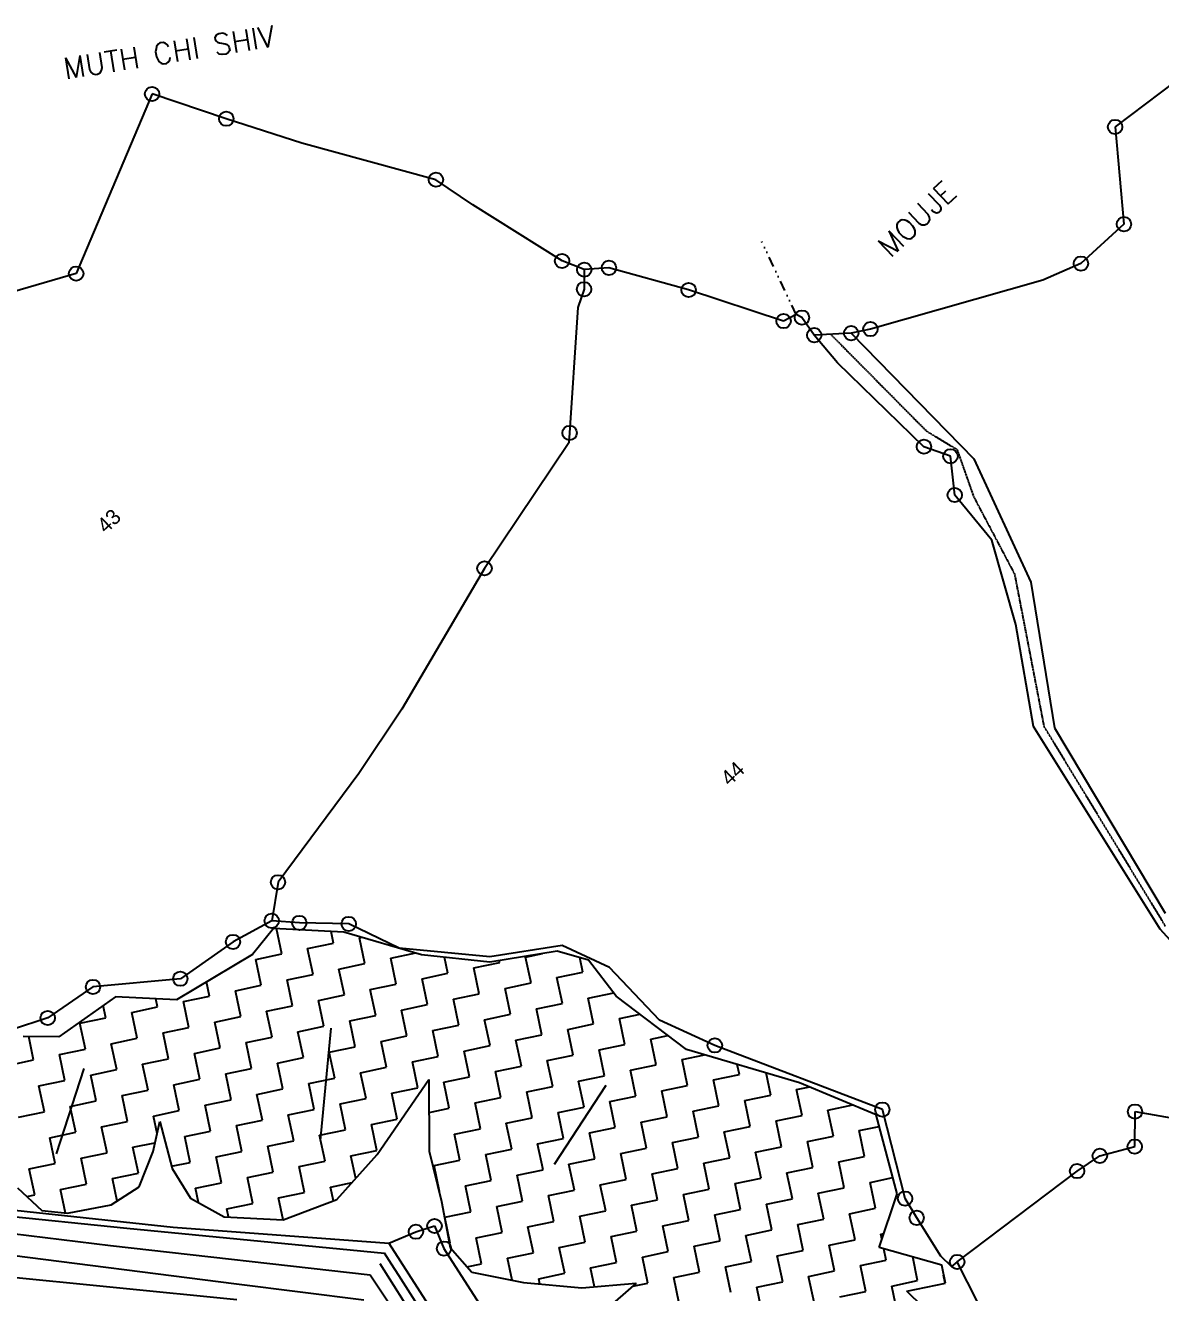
# Model space of a CAD drawing. Header units: metres. Extents: x 353942 to 357335, y 1746780 to 1749904.
# Drawn here: x 354554 to 355097, y 1748507 to 1749112 of the extents above; entities that cross this region are included whole.
import ezdxf

# ---------------------------------------------------------------- set-up
doc = ezdxf.new("R2010")
doc.units = ezdxf.units.M
doc.header["$MEASUREMENT"] = 0
doc.linetypes.add('DASHED', pattern=[0.75, 0.5, -0.25])
doc.linetypes.add('DIVIDE', pattern=[1.25, 0.5, -0.25, 0, -0.25, 0, -0.25])
for name, color, linetype in [('LINE_WATER', 4, 'Continuous'), ('OTHERS', 1, 'Continuous'), ('POLY_HATCH', 12, 'Continuous'), ('POLY_PARCEL', 6, 'Continuous'), ('POLY_ROAD', 30, 'Continuous'), ('POLY_WATER', 4, 'Continuous'), ('SYM_ARROW', 1, 'Continuous'), ('TEXT_MAPOUT', 7, 'Continuous'), ('TEXT_PARCEL', 7, 'Continuous'), ('V_BOUND_LINE', 7, 'Continuous'), ('V_DIVIDE_LINE', 7, 'DIVIDE')]:
    doc.layers.add(name, color=color, linetype=linetype)
doc.styles.get("Standard").update_dxf_attribs({"font": 'simplex.shx'})
doc.styles.add('TEXT_MAP', font='')
doc.styles.get('TEXT_MAP').set_extended_font_data('Kruti Dev 050')

msp = doc.modelspace()

# ---------------------------------------------------------------- linework, layer by layer
for centre in [(354615, 1749079.13), (354650.43, 1749067.33), (355075.17, 1749063.4), (354750.6, 1749038.2), (355079.38, 1749016.96), (354810.91, 1748999.37), (354821.48, 1748995.23), (354833.29, 1748996.08), (355058.84, 1748998.14), (354578.69, 1748993.34), (354821.4, 1748985.88), (354871.37, 1748985.51), (354916.73, 1748970.65), (354925.52, 1748972.32), (354949.05, 1748964.89), (354958.26, 1748966.82), (354931.39, 1748963.94), (354814.49, 1748917.23), (354983.8, 1748910.66), (354996.5, 1748906.1), (354998.56, 1748887.57), (354773.81, 1748852.54), (354675.16, 1748702.62), (354672.15, 1748684.16), (354685.35, 1748683.19), (354708.95, 1748682.71), (354653.65, 1748674.11), (354628.49, 1748656.51), (354586.73, 1748652.58), (354565.11, 1748637.77), (354883.89, 1748624.64), (354963.94, 1748593.99), (355084.68, 1748593.05), (355067.86, 1748571.93), (355084.56, 1748576.32), (355057, 1748564.63), (354974.8, 1748551.51), (354980.34, 1748542.29), (354741.03, 1748535.64), (354749.94, 1748538.41), (354754.46, 1748527.62), (354999.69, 1748521.22)]:
    msp.add_circle(centre, 3.44)
at = {"layer": 'LINE_WATER'}
for p, q in [((354467.74, 1748551.01), (354602.88, 1748537.4)), ((354595.05, 1748529), (354461.61, 1748545.22)), ((354655.3, 1748510.61), (354457.36, 1748535.89)), ((354602.88, 1748537.4), (354726.09, 1748525.41)), ((354719.25, 1748514.97), (354595.05, 1748529)), ((354452.83, 1748523.36), (354655.51, 1748503.26)), ((354723.75, 1748520.42), (354785.4, 1748423.49)), ((354784.6, 1748416.56), (354719.25, 1748514.97)), ((354716.1, 1748503.04), (354655.3, 1748510.61))]:
    msp.add_line(p, q, dxfattribs=at)
msp.add_arc((280650.54, 1701546.48), 87716.64, 32.2518777, 32.3829889, dxfattribs=at)
at = {"layer": 'OTHERS', "linetype": 'DASHED', "ltscale": 0.5}
for p, q in [((354939.22, 1748964.36), (354984.87, 1748918.25)), ((354984.87, 1748918.25), (354999.61, 1748909.34)), ((354999.61, 1748909.34), (355007.56, 1748886.73)), ((355007.56, 1748886.73), (355027.09, 1748849.84)), ((355027.09, 1748849.84), (355041.14, 1748777.02)), ((355041.14, 1748777.02), (355099.17, 1748681.55))]:
    msp.add_line(p, q, dxfattribs=at)
at = {"layer": 'POLY_HATCH'}
for p, q in [((354672.94, 1748680.58), (354662.95, 1748668.13)), ((354706.67, 1748678.75), (354672.94, 1748680.58)), ((354743.75, 1748668), (354706.67, 1748678.75)), ((354662.95, 1748668.13), (354626.72, 1748646.49)), ((354776.36, 1748664.45), (354743.75, 1748668)), ((354808.6, 1748669.71), (354776.36, 1748664.45)), ((354823.57, 1748665.44), (354808.6, 1748669.71)), ((354836.81, 1748648.23), (354823.57, 1748665.44)), ((354597.55, 1748647.79), (354570.39, 1748628.79)), ((354626.72, 1748646.49), (354597.55, 1748647.79)), ((354870.31, 1748622.66), (354836.81, 1748648.23)), ((354570.39, 1748628.79), (354553.32, 1748628.92)), ((354924.4, 1748606.86), (354870.31, 1748622.66)), ((354722.51, 1748572.49), (354747.29, 1748608.36)), ((354747.29, 1748608.36), (354747.43, 1748574.21)), ((354960.95, 1748591.55), (354924.4, 1748606.86)), ((354615.43, 1748574.02), (354618.67, 1748588.29)), ((354618.67, 1748588.29), (354624.53, 1748565.83)), ((354971.09, 1748553.7), (354960.95, 1748591.55)), ((354747.43, 1748574.21), (354753.23, 1748550.18)), ((354608.85, 1748557.11), (354615.43, 1748574.02)), ((354703.29, 1748551), (354722.51, 1748572.49)), ((354624.53, 1748565.83), (354633.31, 1748551.74)), ((354550.64, 1748556.59), (354562.22, 1748545.81)), ((354595.49, 1748548.49), (354608.85, 1748557.11)), ((354633.31, 1748551.74), (354649.39, 1748542.83)), ((354677.69, 1748541.37), (354703.29, 1748551)), ((354753.23, 1748550.18), (354757.45, 1748528.14)), ((354962.34, 1748528.19), (354971.09, 1748553.7)), ((354562.22, 1748545.81), (354574.55, 1748544.5)), ((354574.55, 1748544.5), (354595.49, 1748548.49)), ((354649.39, 1748542.83), (354677.69, 1748541.37)), ((354757.45, 1748528.14), (354767.7, 1748516.3)), ((354992.29, 1748519.65), (354962.34, 1748528.19)), ((354994.07, 1748511.14), (354992.29, 1748519.65)), ((354767.7, 1748516.3), (354792.45, 1748511.38)), ((354792.45, 1748511.38), (354820.4, 1748508.83)), ((354820.4, 1748508.83), (354846.36, 1748511.15)), ((354846.36, 1748511.15), (354831.24, 1748497.89)), ((354975.61, 1748507.28), (354994.07, 1748511.14)), ((355002.57, 1748481.09), (354975.61, 1748507.28))]:
    msp.add_line(p, q, dxfattribs=at)
at = {"layer": 'POLY_HATCH', "linetype": 'Continuous'}
for p, q in [((354676.93, 1748668.34), (354674.39, 1748680.5)), ((354701.68, 1748673.51), (354700.51, 1748679.08)), ((354689.3, 1748670.93), (354701.68, 1748673.51)), ((354691.89, 1748658.55), (354689.3, 1748670.93)), ((354714.05, 1748676.1), (354715.07, 1748676.31)), ((354716.64, 1748663.73), (354714.05, 1748676.1)), ((354664.55, 1748665.75), (354676.93, 1748668.34)), ((354667.14, 1748653.38), (354664.55, 1748665.75)), ((354729.02, 1748666.31), (354740.95, 1748668.81)), ((354731.6, 1748653.94), (354729.02, 1748666.31)), ((354756.35, 1748659.11), (354754.75, 1748666.8)), ((354781.1, 1748664.29), (354780.91, 1748665.2)), ((354793.48, 1748666.88), (354801.55, 1748668.56)), ((354796.07, 1748654.5), (354793.48, 1748666.88)), ((354820.82, 1748659.68), (354819.36, 1748666.65)), ((354704.27, 1748661.14), (354716.64, 1748663.73)), ((354706.85, 1748648.76), (354704.27, 1748661.14)), ((354743.98, 1748656.53), (354756.35, 1748659.11)), ((354768.73, 1748661.7), (354781.1, 1748664.29)), ((354771.32, 1748649.33), (354768.73, 1748661.7)), ((354808.44, 1748657.09), (354820.82, 1748659.68)), ((354642.39, 1748648.2), (354640.97, 1748655)), ((354654.76, 1748650.79), (354667.14, 1748653.38)), ((354679.52, 1748655.96), (354691.89, 1748658.55)), ((354682.1, 1748643.59), (354679.52, 1748655.96)), ((354719.23, 1748651.35), (354731.6, 1748653.94)), ((354746.57, 1748644.15), (354743.98, 1748656.53)), ((354783.69, 1748651.91), (354796.07, 1748654.5)), ((354811.03, 1748644.71), (354808.44, 1748657.09)), ((354617.64, 1748643.03), (354616.82, 1748646.93)), ((354630.01, 1748645.62), (354642.39, 1748648.2)), ((354657.35, 1748638.41), (354654.76, 1748650.79)), ((354694.48, 1748646.18), (354706.85, 1748648.76)), ((354721.82, 1748638.98), (354719.23, 1748651.35)), ((354758.94, 1748646.74), (354771.32, 1748649.33)), ((354761.53, 1748634.36), (354758.94, 1748646.74)), ((354786.28, 1748639.54), (354783.69, 1748651.91)), ((354823.4, 1748647.3), (354835.56, 1748649.84)), ((354825.99, 1748634.93), (354823.4, 1748647.3)), ((354592.89, 1748637.85), (354591.67, 1748643.68)), ((354605.26, 1748640.44), (354617.64, 1748643.03)), ((354632.6, 1748633.24), (354630.01, 1748645.62)), ((354669.73, 1748641), (354682.1, 1748643.59)), ((354672.31, 1748628.63), (354669.73, 1748641)), ((354697.07, 1748633.8), (354694.48, 1748646.18)), ((354734.19, 1748641.56), (354746.57, 1748644.15)), ((354736.78, 1748629.19), (354734.19, 1748641.56)), ((354798.65, 1748642.13), (354811.03, 1748644.71)), ((354801.24, 1748629.75), (354798.65, 1748642.13)), ((354580.51, 1748635.27), (354592.89, 1748637.85)), ((354583.1, 1748622.89), (354580.51, 1748635.27)), ((354607.85, 1748628.07), (354605.26, 1748640.44)), ((354644.98, 1748635.83), (354657.35, 1748638.41)), ((354647.56, 1748623.45), (354644.98, 1748635.83)), ((354709.44, 1748636.39), (354721.82, 1748638.98)), ((354712.03, 1748624.01), (354709.44, 1748636.39)), ((354773.9, 1748636.95), (354786.28, 1748639.54)), ((354776.49, 1748624.58), (354773.9, 1748636.95)), ((354813.62, 1748632.34), (354825.99, 1748634.93)), ((354838.37, 1748637.51), (354848.16, 1748639.56)), ((354840.95, 1748625.14), (354838.37, 1748637.51)), ((354558.35, 1748617.72), (354556.01, 1748628.9)), ((354620.23, 1748630.65), (354632.6, 1748633.24)), ((354622.81, 1748618.28), (354620.23, 1748630.65)), ((354659.94, 1748626.04), (354672.31, 1748628.63)), ((354684.69, 1748631.21), (354697.07, 1748633.8)), ((354687.28, 1748618.84), (354684.69, 1748631.21)), ((354724.4, 1748626.6), (354736.78, 1748629.19)), ((354749.15, 1748631.78), (354761.53, 1748634.36)), ((354751.74, 1748619.4), (354749.15, 1748631.78)), ((354788.87, 1748627.16), (354801.24, 1748629.75)), ((354816.2, 1748619.96), (354813.62, 1748632.34)), ((354853.33, 1748627.72), (354861.45, 1748629.42)), ((354570.73, 1748620.3), (354583.1, 1748622.89)), ((354595.48, 1748625.48), (354607.85, 1748628.07)), ((354598.06, 1748613.1), (354595.48, 1748625.48)), ((354635.19, 1748620.86), (354647.56, 1748623.45)), ((354662.53, 1748613.66), (354659.94, 1748626.04)), ((354699.65, 1748621.43), (354712.03, 1748624.01)), ((354726.99, 1748614.23), (354724.4, 1748626.6)), ((354764.12, 1748621.99), (354776.49, 1748624.58)), ((354791.45, 1748614.79), (354788.87, 1748627.16)), ((354828.58, 1748622.55), (354840.95, 1748625.14)), ((354831.17, 1748610.17), (354828.58, 1748622.55)), ((354855.92, 1748615.35), (354853.33, 1748627.72)), ((354545.98, 1748615.13), (354558.35, 1748617.72)), ((354573.31, 1748607.93), (354570.73, 1748620.3)), ((354610.44, 1748615.69), (354622.81, 1748618.28)), ((354637.78, 1748608.49), (354635.19, 1748620.86)), ((354674.9, 1748616.25), (354687.28, 1748618.84)), ((354702.24, 1748609.05), (354699.65, 1748621.43)), ((354739.37, 1748616.81), (354751.74, 1748619.4)), ((354741.95, 1748604.44), (354739.37, 1748616.81)), ((354766.7, 1748609.61), (354764.12, 1748621.99)), ((354803.83, 1748617.38), (354816.2, 1748619.96)), ((354806.42, 1748605), (354803.83, 1748617.38)), ((354868.29, 1748617.94), (354878.9, 1748620.15)), ((354870.88, 1748605.56), (354868.29, 1748617.94)), ((354585.69, 1748610.52), (354598.06, 1748613.1)), ((354588.28, 1748598.14), (354585.69, 1748610.52)), ((354613.03, 1748603.31), (354610.44, 1748615.69)), ((354650.15, 1748611.08), (354662.53, 1748613.66)), ((354652.74, 1748598.7), (354650.15, 1748611.08)), ((354677.49, 1748603.88), (354674.9, 1748616.25)), ((354714.62, 1748611.64), (354726.99, 1748614.23)), ((354717.2, 1748599.26), (354714.62, 1748611.64)), ((354779.08, 1748612.2), (354791.45, 1748614.79)), ((354781.67, 1748599.83), (354779.08, 1748612.2)), ((354843.54, 1748612.76), (354855.92, 1748615.35)), ((354846.13, 1748600.39), (354843.54, 1748612.76)), ((354883.26, 1748608.15), (354895.63, 1748610.74)), ((354895.63, 1748610.74), (354894.62, 1748615.56)), ((354910.59, 1748600.95), (354908.38, 1748611.54)), ((354560.94, 1748605.34), (354573.31, 1748607.93)), ((354563.53, 1748592.97), (354560.94, 1748605.34)), ((354625.4, 1748605.9), (354637.78, 1748608.49)), ((354627.99, 1748593.53), (354625.4, 1748605.9)), ((354689.86, 1748606.46), (354702.24, 1748609.05)), ((354692.45, 1748594.09), (354689.86, 1748606.46)), ((354729.58, 1748601.85), (354741.95, 1748604.44)), ((354754.33, 1748607.03), (354766.7, 1748609.61)), ((354756.92, 1748594.65), (354754.33, 1748607.03)), ((354794.04, 1748602.41), (354806.42, 1748605)), ((354818.79, 1748607.59), (354831.17, 1748610.17)), ((354821.38, 1748595.21), (354818.79, 1748607.59)), ((354858.5, 1748602.97), (354870.88, 1748605.56)), ((354885.84, 1748595.77), (354883.26, 1748608.15)), ((354922.97, 1748603.54), (354929.21, 1748604.84)), ((354600.65, 1748600.73), (354613.03, 1748603.31)), ((354603.24, 1748588.35), (354600.65, 1748600.73)), ((354640.36, 1748596.11), (354652.74, 1748598.7)), ((354665.11, 1748601.29), (354677.49, 1748603.88)), ((354667.7, 1748588.91), (354665.11, 1748601.29)), ((354704.83, 1748596.68), (354717.2, 1748599.26)), ((354732.17, 1748589.48), (354729.58, 1748601.85)), ((354769.29, 1748597.24), (354781.67, 1748599.83)), ((354796.63, 1748590.04), (354794.04, 1748602.41)), ((354833.75, 1748597.8), (354846.13, 1748600.39)), ((354861.09, 1748590.6), (354858.5, 1748602.97)), ((354898.22, 1748598.36), (354910.59, 1748600.95)), ((354900.81, 1748585.99), (354898.22, 1748598.36)), ((354925.56, 1748591.16), (354922.97, 1748603.54)), ((354551.15, 1748590.38), (354563.53, 1748592.97)), ((354575.9, 1748595.55), (354588.28, 1748598.14)), ((354578.49, 1748583.18), (354575.9, 1748595.55)), ((354615.61, 1748590.94), (354627.99, 1748593.53)), ((354642.95, 1748583.74), (354640.36, 1748596.11)), ((354680.08, 1748591.5), (354692.45, 1748594.09)), ((354707.41, 1748584.3), (354704.83, 1748596.68)), ((354747.35, 1748592.65), (354756.92, 1748594.65)), ((354771.88, 1748584.86), (354769.29, 1748597.24)), ((354809, 1748592.62), (354821.38, 1748595.21)), ((354811.59, 1748580.25), (354809, 1748592.62)), ((354836.34, 1748585.42), (354833.75, 1748597.8)), ((354873.47, 1748593.19), (354885.84, 1748595.77)), ((354876.05, 1748580.81), (354873.47, 1748593.19)), ((354937.93, 1748593.75), (354949.78, 1748596.23)), ((354940.52, 1748581.37), (354937.93, 1748593.75)), ((354590.86, 1748585.76), (354603.24, 1748588.35)), ((354617.37, 1748582.56), (354615.61, 1748590.94)), ((354655.33, 1748586.33), (354667.7, 1748588.91)), ((354657.91, 1748573.95), (354655.33, 1748586.33)), ((354682.66, 1748579.13), (354680.08, 1748591.5)), ((354719.79, 1748586.89), (354732.17, 1748589.48)), ((354722.38, 1748574.51), (354719.79, 1748586.89)), ((354784.25, 1748587.45), (354796.63, 1748590.04)), ((354786.84, 1748575.07), (354784.25, 1748587.45)), ((354848.72, 1748588.01), (354861.09, 1748590.6)), ((354851.3, 1748575.64), (354848.72, 1748588.01)), ((354913.18, 1748588.57), (354925.56, 1748591.16)), ((354915.77, 1748576.2), (354913.18, 1748588.57)), ((354566.11, 1748580.59), (354578.49, 1748583.18)), ((354568.7, 1748568.21), (354566.11, 1748580.59)), ((354593.45, 1748573.39), (354590.86, 1748585.76)), ((354630.58, 1748581.15), (354642.95, 1748583.74)), ((354633.16, 1748568.78), (354630.58, 1748581.15)), ((354695.04, 1748581.71), (354707.41, 1748584.3)), ((354697.63, 1748569.34), (354695.04, 1748581.71)), ((354759.5, 1748582.28), (354771.88, 1748584.86)), ((354762.09, 1748569.9), (354759.5, 1748582.28)), ((354799.22, 1748577.66), (354811.59, 1748580.25)), ((354823.97, 1748582.84), (354836.34, 1748585.42)), ((354826.55, 1748570.46), (354823.97, 1748582.84)), ((354863.68, 1748578.22), (354876.05, 1748580.81)), ((354888.43, 1748583.4), (354900.81, 1748585.99)), ((354891.02, 1748571.02), (354888.43, 1748583.4)), ((354928.14, 1748578.79), (354940.52, 1748581.37)), ((354952.89, 1748583.96), (354962.45, 1748585.96)), ((354955.48, 1748571.59), (354952.89, 1748583.96)), ((354605.83, 1748575.98), (354616.37, 1748578.18)), ((354608.41, 1748563.6), (354605.83, 1748575.98)), ((354670.29, 1748576.54), (354682.66, 1748579.13)), ((354672.88, 1748564.16), (354670.29, 1748576.54)), ((354710, 1748571.93), (354722.38, 1748574.51)), ((354774.47, 1748572.49), (354786.84, 1748575.07)), ((354801.8, 1748565.29), (354799.22, 1748577.66)), ((354838.93, 1748573.05), (354851.3, 1748575.64)), ((354866.27, 1748565.85), (354863.68, 1748578.22)), ((354903.39, 1748573.61), (354915.77, 1748576.2)), ((354930.73, 1748566.41), (354928.14, 1748578.79)), ((354556.32, 1748565.63), (354568.7, 1748568.21)), ((354581.08, 1748570.8), (354593.45, 1748573.39)), ((354583.66, 1748558.43), (354581.08, 1748570.8)), ((354624.25, 1748566.91), (354633.16, 1748568.78)), ((354645.54, 1748571.36), (354657.91, 1748573.95)), ((354648.13, 1748558.99), (354645.54, 1748571.36)), ((354685.25, 1748566.75), (354697.63, 1748569.34)), ((354712.28, 1748561.05), (354710, 1748571.93)), ((354749.72, 1748567.31), (354762.09, 1748569.9)), ((354777.05, 1748560.11), (354774.47, 1748572.49)), ((354814.18, 1748567.87), (354826.55, 1748570.46)), ((354841.52, 1748560.67), (354838.93, 1748573.05)), ((354878.64, 1748568.44), (354891.02, 1748571.02)), ((354881.23, 1748556.06), (354878.64, 1748568.44)), ((354905.98, 1748561.24), (354903.39, 1748573.61)), ((354943.11, 1748569), (354955.48, 1748571.59)), ((354945.69, 1748556.62), (354943.11, 1748569)), ((354558.91, 1748553.25), (354556.32, 1748565.63)), ((354596.04, 1748561.01), (354608.41, 1748563.6)), ((354660.5, 1748561.58), (354672.88, 1748564.16)), ((354687.84, 1748554.38), (354685.25, 1748566.75)), ((354752.3, 1748554.94), (354749.72, 1748567.31)), ((354789.43, 1748562.7), (354801.8, 1748565.29)), ((354792.02, 1748550.32), (354789.43, 1748562.7)), ((354816.77, 1748555.5), (354814.18, 1748567.87)), ((354853.89, 1748563.26), (354866.27, 1748565.85)), ((354856.48, 1748550.89), (354853.89, 1748563.26)), ((354918.36, 1748563.82), (354930.73, 1748566.41)), ((354920.94, 1748551.45), (354918.36, 1748563.82)), ((354571.29, 1748555.84), (354583.66, 1748558.43)), ((354598.28, 1748550.29), (354596.04, 1748561.01)), ((354635.75, 1748556.4), (354648.13, 1748558.99)), ((354637.17, 1748549.6), (354635.75, 1748556.4)), ((354663.09, 1748549.2), (354660.5, 1748561.58)), ((354700.21, 1748556.96), (354710.56, 1748559.13)), ((354701.59, 1748550.36), (354700.21, 1748556.96)), ((354764.68, 1748557.52), (354777.05, 1748560.11)), ((354767.27, 1748545.15), (354764.68, 1748557.52)), ((354829.14, 1748558.09), (354841.52, 1748560.67)), ((354831.73, 1748545.71), (354829.14, 1748558.09)), ((354868.85, 1748553.47), (354881.23, 1748556.06)), ((354893.6, 1748558.65), (354905.98, 1748561.24)), ((354896.19, 1748546.27), (354893.6, 1748558.65)), ((354933.32, 1748554.04), (354945.69, 1748556.62)), ((354958.07, 1748559.21), (354969, 1748561.5)), ((354960.66, 1748546.84), (354958.07, 1748559.21)), ((354555.09, 1748552.45), (354558.91, 1748553.25)), ((354573.64, 1748544.6), (354571.29, 1748555.84)), ((354675.46, 1748551.79), (354687.84, 1748554.38)), ((354677.64, 1748541.38), (354675.46, 1748551.79)), ((354752.09, 1748554.89), (354752.3, 1748554.94)), ((354779.64, 1748547.74), (354792.02, 1748550.32)), ((354804.39, 1748552.91), (354816.77, 1748555.5)), ((354806.98, 1748540.54), (354804.39, 1748552.91)), ((354844.1, 1748548.3), (354856.48, 1748550.89)), ((354871.44, 1748541.1), (354868.85, 1748553.47)), ((354908.57, 1748548.86), (354920.94, 1748551.45)), ((354935.91, 1748541.66), (354933.32, 1748554.04)), ((354650.71, 1748546.61), (354663.09, 1748549.2)), ((354651.53, 1748542.72), (354650.71, 1748546.61)), ((354754.89, 1748542.56), (354767.27, 1748545.15)), ((354782.23, 1748535.36), (354779.64, 1748547.74)), ((354819.35, 1748543.12), (354831.73, 1748545.71)), ((354846.69, 1748535.92), (354844.1, 1748548.3)), ((354883.82, 1748543.69), (354896.19, 1748546.27)), ((354911.15, 1748536.49), (354908.57, 1748548.86)), ((354948.28, 1748544.25), (354960.66, 1748546.84)), ((354950.87, 1748531.87), (354948.28, 1748544.25)), ((354757.48, 1748530.19), (354754.89, 1748542.56)), ((354794.6, 1748537.95), (354806.98, 1748540.54)), ((354797.19, 1748525.57), (354794.6, 1748537.95)), ((354821.94, 1748530.75), (354819.35, 1748543.12)), ((354859.07, 1748538.51), (354871.44, 1748541.1)), ((354861.65, 1748526.14), (354859.07, 1748538.51)), ((354886.4, 1748531.31), (354883.82, 1748543.69)), ((354923.53, 1748539.07), (354935.91, 1748541.66)), ((354926.12, 1748526.7), (354923.53, 1748539.07)), ((354769.85, 1748532.77), (354782.23, 1748535.36)), ((354772.44, 1748520.4), (354769.85, 1748532.77)), ((354834.32, 1748533.34), (354846.69, 1748535.92)), ((354836.9, 1748520.96), (354834.32, 1748533.34)), ((354898.78, 1748533.9), (354911.15, 1748536.49)), ((354901.37, 1748521.52), (354898.78, 1748533.9)), ((354938.49, 1748529.29), (354950.87, 1748531.87)), ((354963.24, 1748534.46), (354964.59, 1748534.74)), ((354963.72, 1748532.2), (354963.24, 1748534.46)), ((354757.07, 1748530.1), (354757.48, 1748530.19)), ((354809.57, 1748528.16), (354821.94, 1748530.75)), ((354812.15, 1748515.79), (354809.57, 1748528.16)), ((354849.28, 1748523.55), (354861.65, 1748526.14)), ((354874.03, 1748528.72), (354886.4, 1748531.31)), ((354876.62, 1748516.35), (354874.03, 1748528.72)), ((354913.74, 1748524.11), (354926.12, 1748526.7)), ((354941.08, 1748516.91), (354938.49, 1748529.29)), ((354965.83, 1748522.08), (354964.69, 1748527.52)), ((354765.42, 1748518.93), (354772.44, 1748520.4)), ((354784.82, 1748522.99), (354797.19, 1748525.57)), ((354787.02, 1748512.46), (354784.82, 1748522.99)), ((354824.53, 1748518.37), (354836.9, 1748520.96)), ((354851.87, 1748511.17), (354849.28, 1748523.55)), ((354888.99, 1748518.94), (354901.37, 1748521.52)), ((354916.33, 1748511.74), (354913.74, 1748524.11)), ((354953.46, 1748519.5), (354965.83, 1748522.08)), ((354980.79, 1748512.3), (354978.43, 1748523.6)), ((354799.78, 1748513.2), (354812.15, 1748515.79)), ((354826.41, 1748509.37), (354824.53, 1748518.37)), ((354864.24, 1748513.76), (354876.62, 1748516.35)), ((354866.83, 1748501.39), (354864.24, 1748513.76)), ((354891.58, 1748506.56), (354888.99, 1748518.94)), ((354928.7, 1748514.32), (354941.08, 1748516.91)), ((354931.29, 1748501.95), (354928.7, 1748514.32)), ((354956.04, 1748507.12), (354953.46, 1748519.5)), ((354993.17, 1748514.88), (354993.28, 1748514.91)), ((354993.96, 1748511.11), (354993.17, 1748514.88)), ((354800.31, 1748510.66), (354799.78, 1748513.2)), ((354844.67, 1748509.67), (354851.87, 1748511.17)), ((354903.95, 1748509.15), (354916.33, 1748511.74)), ((354906.54, 1748496.77), (354903.95, 1748509.15)), ((354968.42, 1748509.71), (354980.79, 1748512.3)), ((354971.01, 1748497.33), (354968.42, 1748509.71)), ((354943.67, 1748504.53), (354956.04, 1748507.12))]:
    msp.add_line(p, q, dxfattribs=at)
at = {"layer": 'POLY_PARCEL'}
for p, q in [((354821.48, 1748995.23), (354821.4, 1748985.88)), ((354821.4, 1748985.88), (354818.49, 1748977.12)), ((354818.49, 1748977.12), (354814.16, 1748912.43)), ((354814.16, 1748912.43), (354773.81, 1748852.54)), ((354773.81, 1748852.54), (354734.3, 1748785.3)), ((354734.3, 1748785.3), (354713.73, 1748754.58)), ((354713.73, 1748754.58), (354675.16, 1748702.62)), ((354675.16, 1748702.62), (354672.15, 1748684.16)), ((354672.15, 1748684.16), (354653.65, 1748674.11)), ((354685.35, 1748683.19), (354672.15, 1748684.16)), ((354708.95, 1748682.71), (354685.35, 1748683.19)), ((354733.07, 1748671.05), (354708.95, 1748682.71)), ((354653.65, 1748674.11), (354628.49, 1748656.51)), ((354776.38, 1748667.02), (354733.07, 1748671.05)), ((354810.94, 1748672.44), (354776.38, 1748667.02)), ((354833.5, 1748661.82), (354810.94, 1748672.44)), ((354857.42, 1748636.71), (354833.5, 1748661.82)), ((354628.49, 1748656.51), (354586.73, 1748652.58)), ((354586.73, 1748652.58), (354565.11, 1748637.77)), ((354565.11, 1748637.77), (354547.75, 1748632.08)), ((354883.89, 1748624.64), (354857.42, 1748636.71)), ((354963.94, 1748593.99), (354883.89, 1748624.64)), ((354974.8, 1748551.51), (354963.94, 1748593.99)), ((355084.56, 1748576.32), (355084.68, 1748593.05)), ((355084.68, 1748593.05), (355115.17, 1748587.69)), ((355067.86, 1748571.93), (355084.56, 1748576.32)), ((355057, 1748564.63), (355067.86, 1748571.93)), ((354999.69, 1748521.22), (355057, 1748564.63)), ((354980.34, 1748542.29), (354974.8, 1748551.51)), ((354741.03, 1748535.64), (354749.94, 1748538.41)), ((354749.94, 1748538.41), (354754.46, 1748527.62)), ((354991.86, 1748523.94), (354980.34, 1748542.29)), ((354728.16, 1748530.24), (354741.03, 1748535.64)), ((354754.46, 1748527.62), (354788.56, 1748474.73)), ((354996.93, 1748519.13), (354991.86, 1748523.94)), ((354999.69, 1748521.22), (354996.93, 1748519.13)), ((355037, 1748448.59), (354999.69, 1748521.22))]:
    msp.add_line(p, q, dxfattribs=at)
at = {"layer": 'POLY_ROAD'}
for p, q in [((354942.43, 1748950.75), (354931.39, 1748963.94)), ((354949.05, 1748964.89), (355007.66, 1748904.82)), ((354983.8, 1748910.66), (354942.43, 1748950.75)), ((354996.5, 1748906.1), (354983.8, 1748910.66)), ((354998.56, 1748887.57), (354996.5, 1748906.1)), ((355007.66, 1748904.82), (355034.88, 1748845.98)), ((355016.18, 1748865.99), (354998.56, 1748887.57)), ((355027.76, 1748825.74), (355016.18, 1748865.99)), ((355034.88, 1748845.98), (355046.22, 1748776.35)), ((355036.15, 1748776.95), (355027.76, 1748825.74)), ((355096.64, 1748680.25), (355036.15, 1748776.95)), ((355046.22, 1748776.35), (355099.16, 1748687.85)), ((355136.09, 1748636.74), (355096.64, 1748680.25))]:
    msp.add_line(p, q, dxfattribs=at)
at = {"layer": 'POLY_WATER'}
for p, q in [((354472.54, 1748554.17), (354624.98, 1748537.77)), ((354624.98, 1748537.77), (354728.16, 1748530.24)), ((354728.16, 1748530.24), (354839.57, 1748356.72))]:
    msp.add_line(p, q, dxfattribs=at)
at = {"layer": 'SYM_ARROW'}
for points in [[(354695.48, 1748579.19), (354700.6, 1748632.87)], [(354569.3, 1748572.81), (354582.54, 1748613.65)], [(354807.23, 1748567.92), (354831.99, 1748605.73)]]:
    msp.add_lwpolyline(points, dxfattribs=at)
for points in [[(354695.51, 1748579.18), (354695.46, 1748579.01), (354695.45, 1748579.19)], [(354569.33, 1748572.8), (354569.25, 1748572.64), (354569.27, 1748572.82)], [(354807.26, 1748567.9), (354807.13, 1748567.77), (354807.21, 1748567.94)]]:
    msp.add_solid(points, dxfattribs=at)
at = {"layer": 'V_BOUND_LINE'}
for p, q in [((355122.58, 1749099.38), (355075.17, 1749063.4)), ((354615, 1749079.13), (354578.69, 1748993.34)), ((354650.43, 1749067.33), (354615, 1749079.13)), ((354686.52, 1749055.67), (354650.43, 1749067.33)), ((355075.17, 1749063.4), (355079.38, 1749016.96)), ((354750.6, 1749038.2), (354686.52, 1749055.67)), ((354768.24, 1749026.11), (354750.6, 1749038.2)), ((354810.91, 1748999.37), (354768.24, 1749026.11)), ((355079.38, 1749016.96), (355058.84, 1748998.14)), ((354821.48, 1748995.23), (354810.91, 1748999.37)), ((355058.84, 1748998.14), (355040.58, 1748990.2)), ((354578.69, 1748993.34), (354486.35, 1748966.57)), ((354833.29, 1748996.08), (354821.48, 1748995.23)), ((354871.37, 1748985.51), (354833.29, 1748996.08)), ((355040.58, 1748990.2), (354958.26, 1748966.82)), ((354916.73, 1748970.65), (354871.37, 1748985.51)), ((354922.79, 1748973.74), (354916.73, 1748970.65)), ((354925.52, 1748972.32), (354922.79, 1748973.74)), ((354931.39, 1748963.94), (354925.52, 1748972.32)), ((354949.05, 1748964.89), (354931.39, 1748963.94)), ((354958.26, 1748966.82), (354949.05, 1748964.89))]:
    msp.add_line(p, q, dxfattribs=at)
at = {"layer": 'V_DIVIDE_LINE', "ltscale": 10}
msp.add_line((354922.79, 1748973.74), (354906.35, 1749008.65), dxfattribs=at)

# ---------------------------------------------------------------- texts
at = {"layer": 'TEXT_MAPOUT'}
for s, height, rotation, p in [('MUTH CHI SHIV', 10.1142, 8.95022, (354573.53, 1749086.15)), ('MOUJE', 10.114, 43.53875, (354967.72, 1749000.4))]:
    msp.add_text(s, height=height, rotation=rotation, dxfattribs=at).set_placement(p)
at = {"layer": 'TEXT_PARCEL', "style": 'TEXT_MAP'}
for s, p in [('43', (354592.91, 1748868.86)), ('44', (354890.94, 1748748.22))]:
    msp.add_text(s, height=7.282, rotation=43.53875, dxfattribs=at).set_placement(p)

doc.saveas('drawing.dxf')
